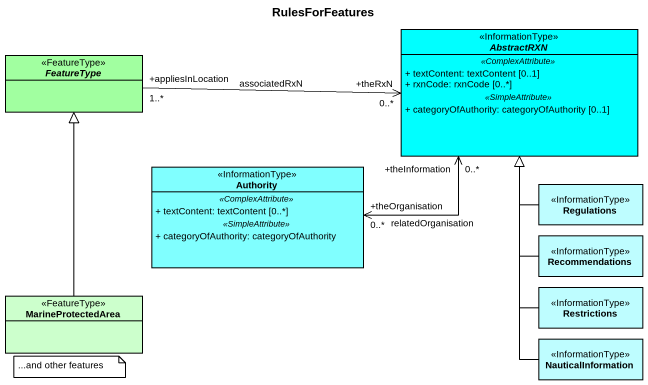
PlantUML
@startuml
title RulesForFeatures
hide circle
hide empty members
skinparam classAttributeIconSize 0
abstract class AbstractRXN <<InformationType>> #00FFFF {
  .. <<ComplexAttribute>> ..
  + textContent: textContent [0..1]
  + rxnCode: rxnCode [0..*]
  .. <<SimpleAttribute>> ..
  + categoryOfAuthority: categoryOfAuthority [0..1]
}
abstract class FeatureType <<FeatureType>> #A1FFA0
class Authority <<InformationType>> #80FFFF {
  .. <<ComplexAttribute>> ..
  + textContent: textContent [0..*]
  .. <<SimpleAttribute>> ..
  + categoryOfAuthority: categoryOfAuthority
}
class Regulations <<InformationType>> #BEFDFF
class Recommendations <<InformationType>> #BEFDFF
class MarineProtectedArea <<FeatureType>> #CCFFCC
class Restrictions <<InformationType>> #BEFDFF
class NauticalInformation <<InformationType>> #BEFDFF
FeatureType "+appliesInLocation\n1..*" -right-> "+theRxN\n0..*" AbstractRXN : associatedRxN
Authority "+theOrganisation\n0..*" <-right-> "+theInformation\n0..*" AbstractRXN : relatedOrganisation
Regulations -up-|> AbstractRXN
Recommendations -up-|> AbstractRXN
MarineProtectedArea -up-|> FeatureType
Restrictions -up-|> AbstractRXN
NauticalInformation -up-|> AbstractRXN
note as N1
  ~...and other features
end note
@enduml
